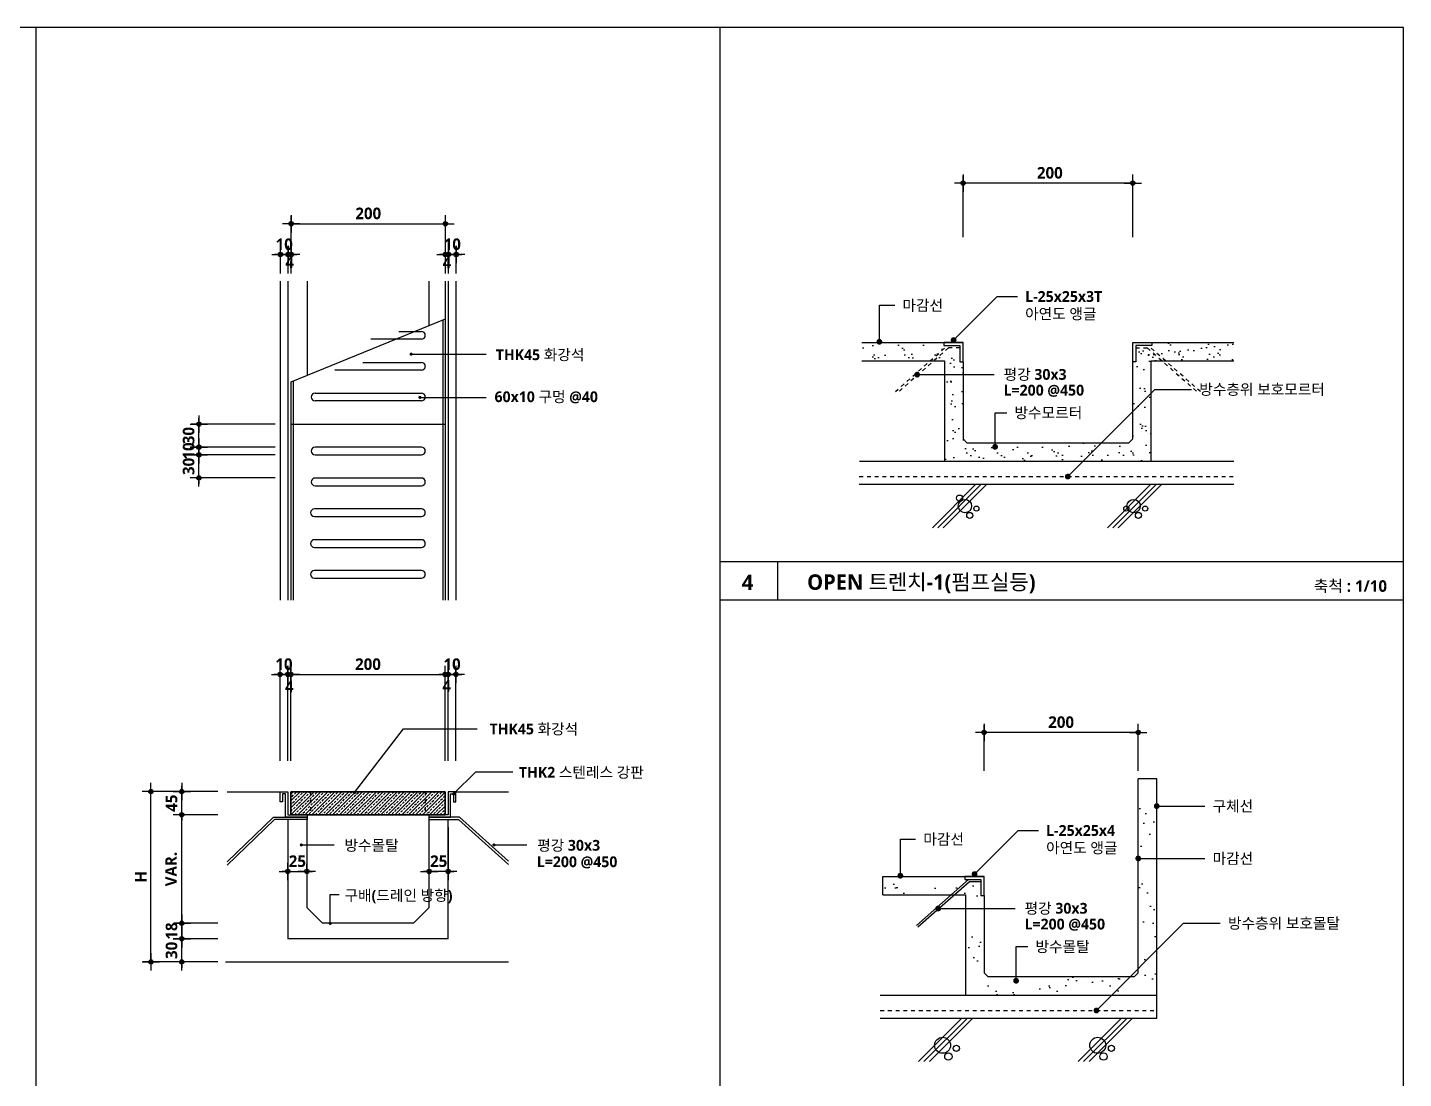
# Model space of a CAD drawing. Header units: millimetres. Extents: x 200 to 163856, y 0 to 163394.
# Drawn here: x 12126 to 15695, y 3014 to 5740 of the extents above; entities that cross this region are included whole.
import ezdxf
from ezdxf.enums import TextEntityAlignment as Align

# ---------------------------------------------------------------- set-up
doc = ezdxf.new("R2010")
doc.units = ezdxf.units.MM
doc.header["$LTSCALE"] = 10
doc.linetypes.add('CEN', pattern=[62, 60, -1, 0, -1])
doc.linetypes.add('HIDDEN', pattern=[2, 1, -1])
doc.layers.get('DEFPOINTS').update_dxf_attribs({"color": 181})
for name, color, linetype in [('4', 4, 'Continuous'), ('A-ANNO-GRA1', 7, 'Continuous'), ('A-ANNO-LEAD', 4, 'Continuous'), ('A-ANNO-TEXT1', 7, 'Continuous'), ('A-ELEV-FIXT', 4, 'Continuous'), ('A-ST-AXIS-DIM', 7, 'Continuous'), ('AA-CEN', 1, 'CEN'), ('AA-CON', 2, 'Continuous'), ('AA-FIN2', 6, 'Continuous'), ('AA-HAT', 9, 'Continuous'), ('AZ-LEAD', 7, 'Continuous'), ('COL', 2, 'Continuous'), ('DIM', 4, 'Continuous'), ('ELE', 8, 'Continuous'), ('ELE1', 2, 'Continuous'), ('FIN', 6, 'Continuous'), ('HAT', 5, 'Continuous'), ('HIDL', 1, 'HIDDEN'), ('LEADER', 7, 'Continuous'), ('SEC2', 2, 'Continuous'), ('W-P', 4, 'HIDDEN')]:
    doc.layers.add(name, color=color, linetype=linetype)
doc.styles.add('2020음성 1차', font='')
doc.styles.get('2020음성 1차').set_extended_font_data('NanumGothic', bold=True)
doc.dimstyles.new('NDIM10', dxfattribs={"dimscale": 10, "dimtxt": 3, "dimasz": 0.75, "dimexe": 2, "dimexo": 2, "dimgap": 1, "dimtad": 1, "dimdec": 1, "dimdsep": 46, "dimtxsty": '2020음성 1차', "dimblk": 'Z_DOT', "dimcen": 3, "dimdle": 3, "dimclrd": 256, "dimclre": 256, "dimclrt": 3, "dimadec": 0, "dimazin": 0, "dimtfac": 1, "dimtdec": 1, "dimtix": 1, "dimtmove": 2, "dimatfit": 3, "dimfxl": 1, "dimtolj": 1, "dimtzin": 0, "dimlwd": -1, "dimlwe": -1, "dimarcsym": 0})

# ---------------------------------------------------------------- blocks, each defined once
blk = doc.blocks.new('Z_DOT')
at = {"layer": 'DIM', "color": 0}
for p, q in [((-3, 0), (3, 0)), ((0, -3), (0, 3))]:
    blk.add_line(p, q, dxfattribs=at)
for radius in [0.75, 0.375]:
    blk.add_circle((0, 0), radius, dxfattribs=at)
blk = doc.blocks.new('*D6598')
at = {"layer": 'A-ST-AXIS-DIM'}
for p, q in [((14552.5, 5196.4), (14552.5, 5356.4)), ((14992.5, 5196.4), (14992.5, 5356.4)), ((14985, 5336.4), (14560, 5336.4))]:
    blk.add_line(p, q, dxfattribs=at)
at = {"layer": 'DEFPOINTS', "color": 0}
for p in [(14552.5, 5336.4), (14552.5, 5176.4), (14992.5, 5176.4)]:
    blk.add_point(p, dxfattribs=at)
at = {"layer": 'A-ST-AXIS-DIM', "linetype": 'ByBlock', "xscale": 7.5, "yscale": 7.5, "zscale": 7.5, "rotation": 180}
blk.add_blockref('Z_DOT', (14552.5, 5336.4), dxfattribs=at)
at = {"layer": 'A-ST-AXIS-DIM', "linetype": 'ByBlock', "xscale": 7.5, "yscale": 7.5, "zscale": 7.5}
blk.add_blockref('Z_DOT', (14992.5, 5336.4), dxfattribs=at)
at = {"layer": 'A-ST-AXIS-DIM', "color": 3, "insert": (14772.5, 5362.9), "char_height": 30, "attachment_point": 5, "style": '2020음성 1차'}
blk.add_mtext('\\A1; 200', dxfattribs=at)
blk = doc.blocks.new('*D9485')
at = {"layer": 'A-ST-AXIS-DIM'}
for p, q in [((14606.9, 3811.4), (14606.9, 3931.4)), ((15006.9, 3811.4), (15006.9, 3931.4)), ((14999.4, 3911.4), (14614.4, 3911.4))]:
    blk.add_line(p, q, dxfattribs=at)
at = {"layer": 'DEFPOINTS', "color": 0}
for p in [(14606.9, 3911.4), (14606.9, 3791.4), (15006.9, 3791.4)]:
    blk.add_point(p, dxfattribs=at)
at = {"layer": 'A-ST-AXIS-DIM', "linetype": 'ByBlock', "xscale": 7.5, "yscale": 7.5, "zscale": 7.5, "rotation": 180}
blk.add_blockref('Z_DOT', (14606.9, 3911.4), dxfattribs=at)
at = {"layer": 'A-ST-AXIS-DIM', "linetype": 'ByBlock', "xscale": 7.5, "yscale": 7.5, "zscale": 7.5}
blk.add_blockref('Z_DOT', (15006.9, 3911.4), dxfattribs=at)
at = {"layer": 'A-ST-AXIS-DIM', "color": 3, "insert": (14806.9, 3937.9), "char_height": 30, "attachment_point": 5, "style": '2020음성 1차'}
blk.add_mtext('\\A1;200', dxfattribs=at)
blk = doc.blocks.new('*D9496')
at = {"layer": 'A-ST-AXIS-DIM'}
for p, q in [((12570.3, 4638.9), (12570.3, 4646.4)), ((12767.7, 4631.4), (12550.3, 4631.4)), ((12570.3, 4571.4), (12570.3, 4631.4)), ((12767.7, 4571.4), (12550.3, 4571.4)), ((12570.3, 4563.9), (12570.3, 4556.4))]:
    blk.add_line(p, q, dxfattribs=at)
at = {"layer": 'DEFPOINTS', "color": 0}
for p in [(12570.3, 4631.4), (12787.7, 4631.4), (12787.7, 4571.4)]:
    blk.add_point(p, dxfattribs=at)
at = {"layer": 'A-ST-AXIS-DIM', "linetype": 'ByBlock', "xscale": 7.5, "yscale": 7.5, "zscale": 7.5}
for p, rotation in [((12570.3, 4631.4), 270), ((12570.3, 4571.4), 90)]:
    blk.add_blockref('Z_DOT', p, dxfattribs=dict(at, rotation=rotation))
at = {"layer": 'A-ST-AXIS-DIM', "color": 3, "insert": (12543.7, 4601.4), "char_height": 30, "attachment_point": 5, "rotation": 90, "style": '2020음성 1차'}
blk.add_mtext('\\A1;30', dxfattribs=at)
blk = doc.blocks.new('*D9497')
at = {"layer": 'A-ST-AXIS-DIM'}
for p, q in [((12767.7, 4651.4), (12550.3, 4651.4)), ((12570.3, 4658.9), (12570.3, 4666.4)), ((12570.3, 4631.4), (12570.3, 4651.4)), ((12767.7, 4631.4), (12550.3, 4631.4)), ((12570.3, 4623.9), (12570.3, 4616.4))]:
    blk.add_line(p, q, dxfattribs=at)
at = {"layer": 'DEFPOINTS', "color": 0}
for p in [(12570.3, 4651.4), (12787.7, 4651.4), (12787.7, 4631.4)]:
    blk.add_point(p, dxfattribs=at)
at = {"layer": 'A-ST-AXIS-DIM', "linetype": 'ByBlock', "xscale": 7.5, "yscale": 7.5, "zscale": 7.5}
for p, rotation in [((12570.3, 4651.4), 270), ((12570.3, 4631.4), 90)]:
    blk.add_blockref('Z_DOT', p, dxfattribs=dict(at, rotation=rotation))
at = {"layer": 'A-ST-AXIS-DIM', "color": 3, "insert": (12543.8, 4641.4), "char_height": 30, "attachment_point": 5, "rotation": 90, "style": '2020음성 1차'}
blk.add_mtext('\\A1;10', dxfattribs=at)
blk = doc.blocks.new('*D9498')
at = {"layer": 'A-ST-AXIS-DIM'}
for p, q in [((12570.3, 4718.9), (12570.3, 4726.4)), ((12767.7, 4711.4), (12550.3, 4711.4)), ((12570.3, 4651.4), (12570.3, 4711.4)), ((12767.7, 4651.4), (12550.3, 4651.4)), ((12570.3, 4643.9), (12570.3, 4636.4))]:
    blk.add_line(p, q, dxfattribs=at)
at = {"layer": 'DEFPOINTS', "color": 0}
for p in [(12570.3, 4711.4), (12787.7, 4711.4), (12787.7, 4651.4)]:
    blk.add_point(p, dxfattribs=at)
at = {"layer": 'A-ST-AXIS-DIM', "linetype": 'ByBlock', "xscale": 7.5, "yscale": 7.5, "zscale": 7.5}
for p, rotation in [((12570.3, 4711.4), 270), ((12570.3, 4651.4), 90)]:
    blk.add_blockref('Z_DOT', p, dxfattribs=dict(at, rotation=rotation))
at = {"layer": 'A-ST-AXIS-DIM', "color": 3, "insert": (12543.7, 4681.4), "char_height": 30, "attachment_point": 5, "rotation": 90, "style": '2020음성 1차'}
blk.add_mtext('\\A1;30', dxfattribs=at)
blk = doc.blocks.new('*D9499')
at = {"layer": 'A-ST-AXIS-DIM'}
for p, q in [((12774.1, 5151.1), (12766.6, 5151.1)), ((12781.6, 5101.8), (12781.6, 5171.1)), ((12781.6, 5151.1), (12801.6, 5151.1)), ((12801.6, 5101.8), (12801.6, 5171.1)), ((12809.1, 5151.1), (12816.6, 5151.1))]:
    blk.add_line(p, q, dxfattribs=at)
at = {"layer": 'DEFPOINTS', "color": 0}
for p in [(12801.6, 5151.1), (12781.6, 5081.8), (12801.6, 5081.8)]:
    blk.add_point(p, dxfattribs=at)
at = {"layer": 'A-ST-AXIS-DIM', "linetype": 'ByBlock', "xscale": 7.5, "yscale": 7.5, "zscale": 7.5}
blk.add_blockref('Z_DOT', (12781.6, 5151.1), dxfattribs=at)
at = {"layer": 'A-ST-AXIS-DIM', "linetype": 'ByBlock', "xscale": 7.5, "yscale": 7.5, "zscale": 7.5, "rotation": 180}
blk.add_blockref('Z_DOT', (12801.6, 5151.1), dxfattribs=at)
at = {"layer": 'A-ST-AXIS-DIM', "color": 3, "insert": (12791.6, 5177.6), "char_height": 30, "attachment_point": 5, "style": '2020음성 1차'}
blk.add_mtext('\\A1;10', dxfattribs=at)
blk = doc.blocks.new('*D9500')
at = {"layer": 'A-ST-AXIS-DIM'}
for p, q in [((12794.1, 5151.1), (12786.6, 5151.1)), ((12801.6, 5101.8), (12801.6, 5171.1)), ((12801.6, 5151.1), (12809.6, 5151.1)), ((12809.6, 5101.8), (12809.6, 5171.1)), ((12817.1, 5151.1), (12824.6, 5151.1))]:
    blk.add_line(p, q, dxfattribs=at)
at = {"layer": 'DEFPOINTS', "color": 0}
for p in [(12809.6, 5151.1), (12801.6, 5081.8), (12809.6, 5081.8)]:
    blk.add_point(p, dxfattribs=at)
at = {"layer": 'A-ST-AXIS-DIM', "linetype": 'ByBlock', "xscale": 7.5, "yscale": 7.5, "zscale": 7.5}
blk.add_blockref('Z_DOT', (12801.6, 5151.1), dxfattribs=at)
at = {"layer": 'A-ST-AXIS-DIM', "linetype": 'ByBlock', "xscale": 7.5, "yscale": 7.5, "zscale": 7.5, "rotation": 180}
blk.add_blockref('Z_DOT', (12809.6, 5151.1), dxfattribs=at)
at = {"layer": 'A-ST-AXIS-DIM', "color": 3, "insert": (12805.6, 5130.9), "char_height": 30, "attachment_point": 5, "style": '2020음성 1차'}
blk.add_mtext('\\A1;4', dxfattribs=at)
blk = doc.blocks.new('*D9501')
at = {"layer": 'A-ST-AXIS-DIM'}
for p, q in [((13202.1, 5151.1), (13194.6, 5151.1)), ((13209.6, 5101.8), (13209.6, 5171.1)), ((13209.6, 5151.1), (13217.6, 5151.1)), ((13217.6, 5101.8), (13217.6, 5171.1)), ((13225.1, 5151.1), (13232.6, 5151.1))]:
    blk.add_line(p, q, dxfattribs=at)
at = {"layer": 'DEFPOINTS', "color": 0}
for p in [(13217.6, 5151.1), (13209.6, 5081.8), (13217.6, 5081.8)]:
    blk.add_point(p, dxfattribs=at)
at = {"layer": 'A-ST-AXIS-DIM', "linetype": 'ByBlock', "xscale": 7.5, "yscale": 7.5, "zscale": 7.5}
blk.add_blockref('Z_DOT', (13209.6, 5151.1), dxfattribs=at)
at = {"layer": 'A-ST-AXIS-DIM', "linetype": 'ByBlock', "xscale": 7.5, "yscale": 7.5, "zscale": 7.5, "rotation": 180}
blk.add_blockref('Z_DOT', (13217.6, 5151.1), dxfattribs=at)
at = {"layer": 'A-ST-AXIS-DIM', "color": 3, "insert": (13213.6, 5129.9), "char_height": 30, "attachment_point": 5, "style": '2020음성 1차'}
blk.add_mtext('\\A1;4', dxfattribs=at)
blk = doc.blocks.new('*D9502')
at = {"layer": 'A-ST-AXIS-DIM'}
for p, q in [((13210.1, 5151.1), (13202.6, 5151.1)), ((13217.6, 5101.8), (13217.6, 5171.1)), ((13217.6, 5151.1), (13237.6, 5151.1)), ((13237.6, 5101.8), (13237.6, 5171.1)), ((13245.1, 5151.1), (13252.6, 5151.1))]:
    blk.add_line(p, q, dxfattribs=at)
at = {"layer": 'DEFPOINTS', "color": 0}
for p in [(13237.6, 5151.1), (13217.6, 5081.8), (13237.6, 5081.8)]:
    blk.add_point(p, dxfattribs=at)
at = {"layer": 'A-ST-AXIS-DIM', "linetype": 'ByBlock', "xscale": 7.5, "yscale": 7.5, "zscale": 7.5}
blk.add_blockref('Z_DOT', (13217.6, 5151.1), dxfattribs=at)
at = {"layer": 'A-ST-AXIS-DIM', "linetype": 'ByBlock', "xscale": 7.5, "yscale": 7.5, "zscale": 7.5, "rotation": 180}
blk.add_blockref('Z_DOT', (13237.6, 5151.1), dxfattribs=at)
at = {"layer": 'A-ST-AXIS-DIM', "color": 3, "insert": (13227.6, 5177.6), "char_height": 30, "attachment_point": 5, "style": '2020음성 1차'}
blk.add_mtext('\\A1;10', dxfattribs=at)
blk = doc.blocks.new('*D9503')
at = {"layer": 'A-ST-AXIS-DIM'}
for p, q in [((12809.6, 5101.8), (12809.6, 5251.1)), ((13209.6, 5101.8), (13209.6, 5251.1)), ((12817.1, 5231.1), (13202.1, 5231.1))]:
    blk.add_line(p, q, dxfattribs=at)
at = {"layer": 'DEFPOINTS', "color": 0}
for p in [(13209.6, 5231.1), (12809.6, 5081.8), (13209.6, 5081.8)]:
    blk.add_point(p, dxfattribs=at)
at = {"layer": 'A-ST-AXIS-DIM', "linetype": 'ByBlock', "xscale": 7.5, "yscale": 7.5, "zscale": 7.5, "rotation": 180}
blk.add_blockref('Z_DOT', (12809.6, 5231.1), dxfattribs=at)
at = {"layer": 'A-ST-AXIS-DIM', "linetype": 'ByBlock', "xscale": 7.5, "yscale": 7.5, "zscale": 7.5}
blk.add_blockref('Z_DOT', (13209.6, 5231.1), dxfattribs=at)
at = {"layer": 'A-ST-AXIS-DIM', "color": 3, "insert": (13009.6, 5257.6), "char_height": 30, "attachment_point": 5, "style": '2020음성 1차'}
blk.add_mtext('\\A1;200', dxfattribs=at)
blk = doc.blocks.new('*D9504')
at = {"layer": 'A-ST-AXIS-DIM'}
for p, q in [((12525.8, 3383.5), (12525.8, 3391)), ((12619.2, 3376), (12505.8, 3376)), ((12525.8, 3316), (12525.8, 3376)), ((12619.2, 3316), (12505.8, 3316)), ((12525.8, 3308.5), (12525.8, 3301))]:
    blk.add_line(p, q, dxfattribs=at)
at = {"layer": 'DEFPOINTS', "color": 0}
for p in [(12525.8, 3376), (12639.2, 3376), (12639.2, 3316)]:
    blk.add_point(p, dxfattribs=at)
at = {"layer": 'A-ST-AXIS-DIM', "linetype": 'ByBlock', "xscale": 7.5, "yscale": 7.5, "zscale": 7.5}
for p, rotation in [((12525.8, 3376), 270), ((12525.8, 3316), 90)]:
    blk.add_blockref('Z_DOT', p, dxfattribs=dict(at, rotation=rotation))
at = {"layer": 'A-ST-AXIS-DIM', "color": 3, "insert": (12499.3, 3346), "char_height": 30, "attachment_point": 5, "rotation": 90, "style": '2020음성 1차'}
blk.add_mtext('\\A1;30', dxfattribs=at)
blk = doc.blocks.new('*D9505')
at = {"layer": 'A-ST-AXIS-DIM'}
for p, q in [((12525.8, 3423.7), (12525.8, 3431.2)), ((12619.2, 3416.2), (12505.8, 3416.2)), ((12525.8, 3376), (12525.8, 3416.2)), ((12619.2, 3376), (12505.8, 3376)), ((12525.8, 3368.5), (12525.8, 3361))]:
    blk.add_line(p, q, dxfattribs=at)
at = {"layer": 'DEFPOINTS', "color": 0}
for p in [(12525.8, 3416.2), (12639.2, 3416.2), (12639.2, 3376)]:
    blk.add_point(p, dxfattribs=at)
at = {"layer": 'A-ST-AXIS-DIM', "linetype": 'ByBlock', "xscale": 7.5, "yscale": 7.5, "zscale": 7.5}
for p, rotation in [((12525.8, 3416.2), 270), ((12525.8, 3376), 90)]:
    blk.add_blockref('Z_DOT', p, dxfattribs=dict(at, rotation=rotation))
at = {"layer": 'A-ST-AXIS-DIM', "color": 3, "insert": (12499.3, 3396.1), "char_height": 30, "attachment_point": 5, "rotation": 90, "style": '2020음성 1차'}
blk.add_mtext('\\A1;18', dxfattribs=at)
blk = doc.blocks.new('*D9506')
at = {"layer": 'A-ST-AXIS-DIM'}
for p, q in [((12619.2, 3697.7), (12505.8, 3697.7)), ((12525.8, 3423.7), (12525.8, 3690.2)), ((12619.2, 3416.2), (12505.8, 3416.2))]:
    blk.add_line(p, q, dxfattribs=at)
at = {"layer": 'DEFPOINTS', "color": 0}
for p in [(12525.8, 3697.7), (12639.2, 3697.7), (12639.2, 3416.2)]:
    blk.add_point(p, dxfattribs=at)
at = {"layer": 'A-ST-AXIS-DIM', "linetype": 'ByBlock', "xscale": 7.5, "yscale": 7.5, "zscale": 7.5}
for p, rotation in [((12525.8, 3697.7), 90), ((12525.8, 3416.2), 270)]:
    blk.add_blockref('Z_DOT', p, dxfattribs=dict(at, rotation=rotation))
at = {"layer": 'A-ST-AXIS-DIM', "color": 3, "insert": (12498.3, 3556.9), "char_height": 30, "attachment_point": 5, "rotation": 90, "style": '2020음성 1차'}
blk.add_mtext('\\A1;VAR.', dxfattribs=at)
blk = doc.blocks.new('*D9507')
at = {"layer": 'A-ST-AXIS-DIM'}
for p, q in [((12619.2, 3757.7), (12505.8, 3757.7)), ((12525.8, 3765.2), (12525.8, 3772.7)), ((12525.8, 3697.7), (12525.8, 3757.7)), ((12619.2, 3697.7), (12505.8, 3697.7)), ((12525.8, 3690.2), (12525.8, 3682.7))]:
    blk.add_line(p, q, dxfattribs=at)
at = {"layer": 'DEFPOINTS', "color": 0}
for p in [(12525.8, 3757.7), (12639.2, 3757.7), (12639.2, 3697.7)]:
    blk.add_point(p, dxfattribs=at)
at = {"layer": 'A-ST-AXIS-DIM', "linetype": 'ByBlock', "xscale": 7.5, "yscale": 7.5, "zscale": 7.5}
for p, rotation in [((12525.8, 3757.7), 270), ((12525.8, 3697.7), 90)]:
    blk.add_blockref('Z_DOT', p, dxfattribs=dict(at, rotation=rotation))
at = {"layer": 'A-ST-AXIS-DIM', "color": 3, "insert": (12499.4, 3727.7), "char_height": 30, "attachment_point": 5, "rotation": 90, "style": '2020음성 1차'}
blk.add_mtext('\\A1;45', dxfattribs=at)
blk = doc.blocks.new('*D9508')
at = {"layer": 'A-ST-AXIS-DIM'}
for p, q in [((12619.2, 3757.7), (12425.8, 3757.7)), ((12445.8, 3323.5), (12445.8, 3750.2)), ((12619.2, 3316), (12425.8, 3316))]:
    blk.add_line(p, q, dxfattribs=at)
at = {"layer": 'DEFPOINTS', "color": 0}
for p in [(12445.8, 3757.7), (12639.2, 3757.7), (12639.2, 3316)]:
    blk.add_point(p, dxfattribs=at)
at = {"layer": 'A-ST-AXIS-DIM', "linetype": 'ByBlock', "xscale": 7.5, "yscale": 7.5, "zscale": 7.5}
for p, rotation in [((12445.8, 3757.7), 90), ((12445.8, 3316), 270)]:
    blk.add_blockref('Z_DOT', p, dxfattribs=dict(at, rotation=rotation))
at = {"layer": 'A-ST-AXIS-DIM', "color": 3, "insert": (12419.7, 3536.8), "char_height": 30, "attachment_point": 5, "rotation": 90, "style": '2020음성 1차'}
blk.add_mtext('\\A1;H', dxfattribs=at)
blk = doc.blocks.new('*D9509')
at = {"layer": 'A-ST-AXIS-DIM'}
for p, q in [((12780.9, 3837.7), (12780.9, 4081.9)), ((12800.9, 3837.7), (12800.9, 4081.9)), ((12773.4, 4061.9), (12765.9, 4061.9)), ((12780.9, 4061.9), (12800.9, 4061.9)), ((12808.4, 4061.9), (12815.9, 4061.9))]:
    blk.add_line(p, q, dxfattribs=at)
at = {"layer": 'DEFPOINTS', "color": 0}
for p in [(12800.9, 4061.9), (12780.9, 3817.7), (12800.9, 3817.7)]:
    blk.add_point(p, dxfattribs=at)
at = {"layer": 'A-ST-AXIS-DIM', "linetype": 'ByBlock', "xscale": 7.5, "yscale": 7.5, "zscale": 7.5}
blk.add_blockref('Z_DOT', (12780.9, 4061.9), dxfattribs=at)
at = {"layer": 'A-ST-AXIS-DIM', "linetype": 'ByBlock', "xscale": 7.5, "yscale": 7.5, "zscale": 7.5, "rotation": 180}
blk.add_blockref('Z_DOT', (12800.9, 4061.9), dxfattribs=at)
at = {"layer": 'A-ST-AXIS-DIM', "color": 3, "insert": (12790.9, 4088.3), "char_height": 30, "attachment_point": 5, "style": '2020음성 1차'}
blk.add_mtext('\\A1;10', dxfattribs=at)
blk = doc.blocks.new('*D9510')
at = {"layer": 'A-ST-AXIS-DIM'}
for p, q in [((12800.9, 3837.7), (12800.9, 4081.9)), ((12808.9, 3837.7), (12808.9, 4081.9)), ((12793.4, 4061.9), (12785.9, 4061.9)), ((12800.9, 4061.9), (12808.9, 4061.9)), ((12816.4, 4061.9), (12823.9, 4061.9))]:
    blk.add_line(p, q, dxfattribs=at)
at = {"layer": 'DEFPOINTS', "color": 0}
for p in [(12808.9, 4061.9), (12800.9, 3817.7), (12808.9, 3817.7)]:
    blk.add_point(p, dxfattribs=at)
at = {"layer": 'A-ST-AXIS-DIM', "linetype": 'ByBlock', "xscale": 7.5, "yscale": 7.5, "zscale": 7.5}
blk.add_blockref('Z_DOT', (12800.9, 4061.9), dxfattribs=at)
at = {"layer": 'A-ST-AXIS-DIM', "linetype": 'ByBlock', "xscale": 7.5, "yscale": 7.5, "zscale": 7.5, "rotation": 180}
blk.add_blockref('Z_DOT', (12808.9, 4061.9), dxfattribs=at)
at = {"layer": 'A-ST-AXIS-DIM', "color": 3, "insert": (12804.9, 4030.2), "char_height": 30, "attachment_point": 5, "style": '2020음성 1차'}
blk.add_mtext('\\A1;4', dxfattribs=at)
blk = doc.blocks.new('*D9511')
at = {"layer": 'A-ST-AXIS-DIM'}
for p, q in [((12808.9, 3837.7), (12808.9, 4081.9)), ((13208.9, 3837.7), (13208.9, 4081.9)), ((12816.4, 4061.9), (13201.4, 4061.9))]:
    blk.add_line(p, q, dxfattribs=at)
at = {"layer": 'DEFPOINTS', "color": 0}
for p in [(13208.9, 4061.9), (12808.9, 3817.7), (13208.9, 3817.7)]:
    blk.add_point(p, dxfattribs=at)
at = {"layer": 'A-ST-AXIS-DIM', "linetype": 'ByBlock', "xscale": 7.5, "yscale": 7.5, "zscale": 7.5, "rotation": 180}
blk.add_blockref('Z_DOT', (12808.9, 4061.9), dxfattribs=at)
at = {"layer": 'A-ST-AXIS-DIM', "linetype": 'ByBlock', "xscale": 7.5, "yscale": 7.5, "zscale": 7.5}
blk.add_blockref('Z_DOT', (13208.9, 4061.9), dxfattribs=at)
at = {"layer": 'A-ST-AXIS-DIM', "color": 3, "insert": (13008.9, 4088.3), "char_height": 30, "attachment_point": 5, "style": '2020음성 1차'}
blk.add_mtext('\\A1;200', dxfattribs=at)
blk = doc.blocks.new('*D9512')
at = {"layer": 'A-ST-AXIS-DIM'}
for p, q in [((13208.9, 3837.7), (13208.9, 4081.9)), ((13216.9, 3837.7), (13216.9, 4081.9)), ((13201.4, 4061.9), (13193.9, 4061.9)), ((13208.9, 4061.9), (13216.9, 4061.9)), ((13224.4, 4061.9), (13231.9, 4061.9))]:
    blk.add_line(p, q, dxfattribs=at)
at = {"layer": 'DEFPOINTS', "color": 0}
for p in [(13216.9, 4061.9), (13208.9, 3817.7), (13216.9, 3817.7)]:
    blk.add_point(p, dxfattribs=at)
at = {"layer": 'A-ST-AXIS-DIM', "linetype": 'ByBlock', "xscale": 7.5, "yscale": 7.5, "zscale": 7.5}
blk.add_blockref('Z_DOT', (13208.9, 4061.9), dxfattribs=at)
at = {"layer": 'A-ST-AXIS-DIM', "linetype": 'ByBlock', "xscale": 7.5, "yscale": 7.5, "zscale": 7.5, "rotation": 180}
blk.add_blockref('Z_DOT', (13216.9, 4061.9), dxfattribs=at)
at = {"layer": 'A-ST-AXIS-DIM', "color": 3, "insert": (13212.9, 4032.1), "char_height": 30, "attachment_point": 5, "style": '2020음성 1차'}
blk.add_mtext('\\A1;4', dxfattribs=at)
blk = doc.blocks.new('*D9513')
at = {"layer": 'A-ST-AXIS-DIM'}
for p, q in [((13216.9, 3837.7), (13216.9, 4081.9)), ((13237, 3837.7), (13237, 4081.9)), ((13209.4, 4061.9), (13201.9, 4061.9)), ((13216.9, 4061.9), (13237, 4061.9)), ((13244.5, 4061.9), (13252, 4061.9))]:
    blk.add_line(p, q, dxfattribs=at)
at = {"layer": 'DEFPOINTS', "color": 0}
for p in [(13237, 4061.9), (13216.9, 3817.7), (13237, 3817.7)]:
    blk.add_point(p, dxfattribs=at)
at = {"layer": 'A-ST-AXIS-DIM', "linetype": 'ByBlock', "xscale": 7.5, "yscale": 7.5, "zscale": 7.5}
blk.add_blockref('Z_DOT', (13216.9, 4061.9), dxfattribs=at)
at = {"layer": 'A-ST-AXIS-DIM', "linetype": 'ByBlock', "xscale": 7.5, "yscale": 7.5, "zscale": 7.5, "rotation": 180}
blk.add_blockref('Z_DOT', (13237, 4061.9), dxfattribs=at)
at = {"layer": 'A-ST-AXIS-DIM', "color": 3, "insert": (13227, 4088.3), "char_height": 30, "attachment_point": 5, "style": '2020음성 1차'}
blk.add_mtext('\\A1;10', dxfattribs=at)
blk = doc.blocks.new('*D9514')
at = {"layer": 'A-ST-AXIS-DIM'}
for p, q in [((12800.9, 3665.6), (12800.9, 3530.7)), ((12850.3, 3552.7), (12850.3, 3570.7)), ((12793.4, 3550.7), (12785.9, 3550.7)), ((12800.9, 3550.7), (12850.3, 3550.7)), ((12857.8, 3550.7), (12865.3, 3550.7))]:
    blk.add_line(p, q, dxfattribs=at)
at = {"layer": 'DEFPOINTS', "color": 0}
for p in [(12800.9, 3685.6), (12850.3, 3550.7), (12850.3, 3532.7)]:
    blk.add_point(p, dxfattribs=at)
at = {"layer": 'A-ST-AXIS-DIM', "linetype": 'ByBlock', "xscale": 7.5, "yscale": 7.5, "zscale": 7.5}
blk.add_blockref('Z_DOT', (12800.9, 3550.7), dxfattribs=at)
at = {"layer": 'A-ST-AXIS-DIM', "linetype": 'ByBlock', "xscale": 7.5, "yscale": 7.5, "zscale": 7.5, "rotation": 180}
blk.add_blockref('Z_DOT', (12850.3, 3550.7), dxfattribs=at)
at = {"layer": 'A-ST-AXIS-DIM', "color": 3, "insert": (12825.6, 3577.2), "char_height": 30, "attachment_point": 5, "style": '2020음성 1차'}
blk.add_mtext('\\A1;25', dxfattribs=at)
blk = doc.blocks.new('*D9515')
at = {"layer": 'A-ST-AXIS-DIM'}
for p, q in [((13216.9, 3665.6), (13216.9, 3530.7)), ((13167.6, 3552.7), (13167.6, 3570.7)), ((13160.1, 3550.7), (13152.6, 3550.7)), ((13216.9, 3550.7), (13167.6, 3550.7)), ((13224.4, 3550.7), (13231.9, 3550.7))]:
    blk.add_line(p, q, dxfattribs=at)
at = {"layer": 'DEFPOINTS', "color": 0}
for p in [(13216.9, 3685.6), (13167.6, 3550.7), (13167.6, 3532.7)]:
    blk.add_point(p, dxfattribs=at)
at = {"layer": 'A-ST-AXIS-DIM', "linetype": 'ByBlock', "xscale": 7.5, "yscale": 7.5, "zscale": 7.5}
blk.add_blockref('Z_DOT', (13167.6, 3550.7), dxfattribs=at)
at = {"layer": 'A-ST-AXIS-DIM', "linetype": 'ByBlock', "xscale": 7.5, "yscale": 7.5, "zscale": 7.5, "rotation": 180}
blk.add_blockref('Z_DOT', (13216.9, 3550.7), dxfattribs=at)
at = {"layer": 'A-ST-AXIS-DIM', "color": 3, "insert": (13192.3, 3577.2), "char_height": 30, "attachment_point": 5, "style": '2020음성 1차'}
blk.add_mtext('\\A1;25', dxfattribs=at)

msp = doc.modelspace()

# ---------------------------------------------------------------- hatches: boundary and pattern name
at = {"layer": '4'}
h = msp.add_hatch(dxfattribs=at)
h.set_pattern_fill('AR-SAND', color=256, scale=10, style=0)
h.set_pattern_definition([(37.5, (11781.526, -141.766), (-1.60003, 48.94132), [0, -38.608, 0, -43.18, 0, -41.275]), (7.5, (11781.5, -141.77), (-31.64, 653.48), [0, -20.828, 0, -34.798, 0, -13.335]), (327.5, (11750.284, -141.766), (79.0992, 0.14374), [0, -12.7, 0, -45.72, 0, -59.69]), (317.5, (11750.284, -141.766), (76.3556, 22.29296), [0, -6.35, 0, -29.972, 0, -34.29])])
h.paths.add_polyline_path([(15040.51832, 4875), (15254.89243, 4875), (15254.89243, 4923), (15042.51832, 4923), (15042.51832, 4914.97747), (15000.57423, 4914.97747), (15000.57423, 4872.97922), (14992.51832, 4872.97922), (14992.51832, 4673), (14982.51832, 4663), (14562.51832, 4663), (14552.51832, 4673), (14552.51832, 4872.97922), (14544.46242, 4872.97922), (14544.46242, 4914.97747), (14502.51832, 4914.97747), (14502.51832, 4923), (14290.14421, 4923), (14290.14421, 4875), (14504.51832, 4875), (14504.51832, 4615), (15040.51832, 4615)])
h = msp.add_hatch(dxfattribs=at)
h.set_pattern_fill('AR-SAND', color=256, scale=2, style=0)
h.set_pattern_definition([(37.5, (8375.07, 4642.33), (-3.2001, 97.88265), [0, -77.216, 0, -86.36, 0, -82.55]), (7.5, (8375.07, 4642.33), (89.9047, 143.365), [0, -41.656, 0, -69.596, 0, -26.67]), (327.5, (8312.59, 4642.33), (158.1985, 0.2874), [0, -25.4, 0, -91.44, 0, -119.38]), (317.5, (8312.59, 4642.33), (152.7113, 44.5859), [0, -12.7, 0, -59.944, 0, -68.58])])
h.paths.add_polyline_path([(15054.89243, 3791.37591), (15006.89243, 3791.37591), (15006.89243, 3278), (14606.89243, 3278), (14606.89243, 3487.97922), (14598.83653, 3487.97922), (14598.83653, 3524), (14569.14097, 3524), (14530.54682, 3490), (14558.89243, 3490), (14558.89243, 3230), (15054.89243, 3230)])
h.paths.add_polyline_path([(14344.51832, 3538), (14344.51832, 3490), (14521.47014, 3490), (14556.89243, 3521.20571), (14556.89243, 3538)])
at = {"layer": 'AA-HAT'}
h = msp.add_hatch(dxfattribs=at)
h.set_pattern_fill('ANSI33', color=256, scale=2, style=0)
h.set_pattern_definition([(45, (9935.171, 105.419), (-8.980256, 8.980256), []), (45, (9944.151, 105.419), (-8.980256, 8.980256), [6.35, -3.175])])
h.paths.add_polyline_path([(12808.94463, 3757.6605), (13208.94463, 3757.6605), (13208.94463, 3697.6605), (12808.94463, 3697.6605)])

# ---------------------------------------------------------------- linework, layer by layer
at = {"layer": '4'}
for p, q in [((13208.94463, 3757.6605), (12808.94463, 3757.6605)), ((12808.94463, 3757.6605), (12808.94463, 3697.6605)), ((13208.94463, 3697.6605), (13208.94463, 3757.6605)), ((12808.94463, 3697.6605), (12850.94463, 3697.6605)), ((12850.94463, 3697.6605), (13208.94463, 3697.6605))]:
    msp.add_line(p, q, dxfattribs=at)
for points in [[(14502.51832, 4923), (14502.51832, 4914.97747), (14544.46242, 4914.97747), (14544.46242, 4872.97922), (14552.51832, 4872.97922), (14552.51832, 4923), (14502.51832, 4923)], [(15042.51832, 4923), (15042.51832, 4914.97747), (15000.57423, 4914.97747), (15000.57423, 4872.97922), (14992.51832, 4872.97922), (14992.51832, 4923), (15042.51832, 4923)], [(14556.89243, 3538), (14556.89243, 3529.97747), (14598.83653, 3529.97747), (14598.83653, 3487.97922), (14606.89243, 3487.97922), (14606.89243, 3538), (14556.89243, 3538)]]:
    msp.add_lwpolyline(points, dxfattribs=at)
for points in [[(12786.85663, 3731.44682), (12780.85663, 3731.44682), (12780.85663, 3757.6605), (12800.94463, 3757.6605), (12800.94463, 3697.6605), (12850.94463, 3697.6605), (12850.94463, 3691.6605), (12794.94463, 3691.6605), (12794.94463, 3751.6605), (12786.85663, 3751.6605)], [(13166.94463, 3691.6605), (13222.94463, 3691.6605), (13222.94463, 3751.6605), (13231.03263, 3751.6605), (13231.03263, 3731.44682), (13237.03263, 3731.44682), (13237.03263, 3757.6605), (13216.94463, 3757.6605), (13216.94463, 3697.6605), (13166.94463, 3697.6605)]]:
    msp.add_lwpolyline(points, close=True, dxfattribs=at)
at = {"layer": 'A-ANNO-GRA1'}
for p, q in [((12147.4827, 5740), (12147.4827, 200)), ((13921.22405, 5740), (13921.22405, 1485)), ((13921.22405, 4355), (15694.9654, 4355)), ((14071.22405, 4355), (14071.22405, 4255)), ((13921.22405, 4255), (15694.9654, 4255))]:
    msp.add_line(p, q, dxfattribs=at)
at = {"layer": 'A-ANNO-LEAD'}
for p, q in [((13209.60038, 4984.41606), (13209.60038, 5081.84232)), ((13120.93686, 4892.51885), (13315.21355, 4892.51885)), ((13143.6261, 4780.49596), (13315.21355, 4780.49596)), ((12974.06134, 3755.66243), (13100.9502, 3920.33419)), ((13100.9502, 3920.33419), (13291.85907, 3920.33419)), ((13231.03263, 3751.6605), (13288.92246, 3809.55033)), ((13288.92246, 3809.55033), (13384.37689, 3809.55033)), ((12835.94101, 3619.43547), (12921.51935, 3619.43547)), ((13335.68561, 3619.43547), (13421.26396, 3619.43547)), ((12911.14848, 3490.97331), (12933.74792, 3490.97331)), ((12911.14848, 3415.71759), (12911.14848, 3490.97331))]:
    msp.add_line(p, q, dxfattribs=at)
at = {"layer": 'A-ANNO-LEAD', "const_width": 4}
for points in [[(13118.93686, 4892.51885, 1), (13122.93686, 4892.51885, 1)], [(13141.6261, 4780.49596, 1), (13145.6261, 4780.49596, 1)], [(12972.06134, 3755.66243, 1), (12976.06134, 3755.66243, 1)], [(13229.03263, 3751.6605, 1), (13233.03263, 3751.6605, 1)], [(12833.94101, 3619.43547, 1), (12837.94101, 3619.43547, 1)], [(13333.68561, 3619.43547, 1), (13337.68561, 3619.43547, 1)], [(12909.14848, 3415.71759, 1), (12913.14848, 3415.71759, 1)]]:
    msp.add_lwpolyline(points, format="xyb", close=True, dxfattribs=at)
at = {"layer": 'A-ANNO-TEXT1'}
for p, q in [((14290.14421, 4875), (14504.51832, 4875)), ((14504.51832, 4875), (14504.51832, 4615)), ((15040.51832, 4875), (15254.89243, 4875)), ((15040.51832, 4615), (15040.51832, 4875)), ((14283.49451, 4615), (14504.51832, 4615)), ((15040.51832, 4615), (15254.89243, 4615)), ((15054.89243, 3791.37591), (15006.89243, 3791.37591)), ((14344.51832, 3490), (14344.51832, 3538)), ((14344.51832, 3490), (14558.89243, 3490)), ((14558.89243, 3490), (14558.89243, 3230)), ((14337.86862, 3230), (14558.89243, 3230))]:
    msp.add_line(p, q, dxfattribs=at)
at = {"layer": 'A-ELEV-FIXT'}
for p, q in [((12851.60038, 4837.52467), (12851.60038, 5081.84232)), ((13167.60038, 4967.37341), (13167.60038, 5081.84232)), ((12809.60038, 4820.48202), (13209.60038, 4984.41606)), ((13147.60038, 4931.48156), (13015.85967, 4931.48156)), ((13089.05984, 4951.48156), (13147.60038, 4951.48156)), ((12995.79766, 4871.35548), (13147.60038, 4871.35548)), ((13147.60038, 4851.35548), (12922.59749, 4851.35548)), ((12871.60038, 4791.35548), (13147.60038, 4791.35548)), ((13147.60038, 4771.35548), (12871.60038, 4771.35548)), ((13147.60038, 4651.35548), (12871.60038, 4651.35548)), ((12871.60038, 4631.35548), (13147.60038, 4631.35548)), ((13147.60038, 4571.35548), (12871.60038, 4571.35548)), ((12871.60038, 4551.35548), (13147.60038, 4551.35548)), ((13147.60038, 4491.22939), (12870.0174, 4491.22939)), ((12870.0174, 4471.22939), (13147.60038, 4471.22939)), ((13147.60038, 4411.35548), (12870.01738, 4411.35548)), ((12870.0174, 4391.35548), (13147.60038, 4391.35548)), ((13147.60037, 4331.48156), (12870.01737, 4331.48156)), ((12870.01739, 4311.48156), (13147.60037, 4311.48156))]:
    msp.add_line(p, q, dxfattribs=at)
for centre, start, end in [((13147.60038, 4941.48156), 270, 90), ((13147.60038, 4861.35548), 270, 90), ((12871.60038, 4781.35548), 90, 270), ((12871.60038, 4641.35548), 90, 270), ((13147.60038, 4641.35548), 270, 90), ((12871.60038, 4561.35548), 90, 270), ((13147.60038, 4561.35548), 270, 90), ((12870.0174, 4481.22939), 90, 270), ((13147.60038, 4481.22939), 270, 90), ((12870.0174, 4401.35548), 90, 270), ((13147.60038, 4401.35548), 270, 90), ((12870.01739, 4321.48156), 90, 270), ((13147.60037, 4321.48156), 270, 90)]:
    msp.add_arc(centre, 10, start, end, dxfattribs=at)
at = {"layer": 'AA-CEN'}
msp.add_lwpolyline([(12808.94463, 3757.6605), (13208.94463, 3757.6605), (13208.94463, 3697.6605), (12808.94463, 3697.6605)], close=True, dxfattribs=at)
at = {"layer": 'AA-CON'}
for p, q in [((15054.89243, 3170), (15054.89243, 3791.37591)), ((14337.79195, 3170), (15054.89243, 3170))]:
    msp.add_line(p, q, dxfattribs=at)
at = {"layer": 'AA-FIN2'}
for p, q in [((12644.00351, 3757.6605), (12780.85663, 3757.6605)), ((13237.03263, 3757.6605), (13373.23877, 3757.6605)), ((14344.51832, 3538), (14606.89243, 3538)), ((12639.24734, 3315.9885), (13373.23877, 3315.9885))]:
    msp.add_line(p, q, dxfattribs=at)
for points in [[(14606.89243, 3487.97922), (14606.89243, 3288), (14616.89243, 3278), (14996.89243, 3278), (15006.89243, 3288), (15006.89243, 3791.37591)], [(13166.94463, 3691.6605), (13166.94463, 3456.3405), (13126.76863, 3416.1645), (12891.12063, 3416.1645), (12850.94463, 3456.3405), (12850.94463, 3691.6605)]]:
    msp.add_lwpolyline(points, dxfattribs=at)
at = {"layer": 'AA-HAT'}
for p, q in [((13203.60038, 4254.48899), (13203.60038, 4981.98139)), ((12815.60038, 4254.48899), (12815.60038, 4822.91669)), ((14436.98913, 3057.26057), (14549.72857, 3170)), ((14451.13127, 3057.26057), (14563.8707, 3170)), ((14465.27341, 3057.26057), (14578.01284, 3170)), ((14851.16701, 3057.26057), (14963.90645, 3170)), ((14865.30915, 3057.26057), (14978.04858, 3170)), ((14879.45128, 3057.26057), (14992.19072, 3170))]:
    msp.add_line(p, q, dxfattribs=at)
for points in [[(12644.00351, 3575.88264), (12763.54642, 3691.6605), (12850.94463, 3691.6605), (12850.94463, 3685.6341), (12766.07472, 3685.6341), (12644.00351, 3567.27095)], [(13373.23877, 3577.08903), (13246.42401, 3691.6605), (13166.94463, 3691.6605), (13166.94463, 3685.6341), (13243.89571, 3685.6341), (13373.23877, 3568.46655)], [(14431.3325, 3410.59212), (14566.87502, 3530), (14598.83653, 3529.97747), (14598.89243, 3524), (14569.14097, 3524), (14435.2987, 3406.08999)]]:
    msp.add_lwpolyline(points, dxfattribs=at)
for centre, radius in [((14499.41595, 3099.66058), 20.72419), ((14901.76641, 3099.66058), 20.72419), ((14514.37423, 3070.43945), 9.56501), ((14535.09842, 3091.6938), 7.97085), ((14916.72469, 3070.43945), 9.56501), ((14937.44888, 3091.6938), 7.97085)]:
    msp.add_circle(centre, radius, dxfattribs=at)
at = {"layer": 'AZ-LEAD', "const_width": 7.5}
for points in [[(15051.14243, 3720.20948, 1), (15058.64243, 3720.20948, 1)], [(15003.14243, 3584.37624, 1), (15010.64243, 3584.37624, 1)], [(14386.09139, 3539.63804, 1), (14393.59139, 3539.63804, 1)], [(14578.6514, 3543.91038, 1), (14586.1514, 3543.91038, 1)], [(14484.03759, 3454.45684, 1), (14491.53759, 3454.45684, 1)], [(14686.22838, 3267.2196, 1), (14693.72838, 3267.2196, 1)], [(14894.69626, 3190, 1), (14902.19626, 3190, 1)]]:
    msp.add_lwpolyline(points, format="xyb", close=True, dxfattribs=at)
at = {"layer": 'AZ-LEAD'}
for points in [[(15054.89243, 3720.20948), (15179.74147, 3720.20948)], [(14582.4014, 3543.91038), (14695.53848, 3657.04746), (14747.9148, 3657.04746)], [(14389.84139, 3539.63804), (14389.84139, 3634.33176), (14429.53162, 3634.33176)], [(15006.89243, 3584.37624), (15179.77052, 3584.37624)], [(14487.78759, 3454.45684), (14687.63677, 3454.45684)], [(14898.44626, 3190), (15124.72043, 3416.27417), (15219.75799, 3416.27417)], [(14689.97838, 3267.2196), (14689.97838, 3355.64183), (14720.35645, 3355.64183)]]:
    msp.add_lwpolyline(points, dxfattribs=at)
at = {"layer": 'COL'}
msp.add_line((14283.41784, 4555), (15254.89243, 4555), dxfattribs=at)
at = {"layer": 'DEFPOINTS'}
msp.add_lwpolyline([(8600, 200), (15694.9654, 200), (15694.9654, 5740), (8600, 5740)], close=True, dxfattribs=at)
at = {"layer": 'ELE'}
for p, q in [((12781.60038, 4254.48899), (12781.60038, 5081.84232)), ((12801.60038, 4254.48899), (12801.60038, 5081.84232)), ((13217.60038, 4254.48899), (13217.60038, 5081.84232)), ((13237.60038, 4254.48899), (13237.60038, 5081.84232)), ((13209.60038, 4254.48899), (13209.60038, 4984.41606)), ((12809.60038, 4254.48899), (12809.60038, 4820.48202)), ((12809.60038, 4711.35548), (13209.60038, 4711.35548))]:
    msp.add_line(p, q, dxfattribs=at)
at = {"layer": 'ELE', "linetype": 'HIDDEN'}
for p, q in [((12860.0174, 3757.6605), (12860.0174, 3697.6605)), ((13157.60038, 3757.6605), (13157.60038, 3697.6605))]:
    msp.add_line(p, q, dxfattribs=at)
at = {"layer": 'ELE1'}
msp.add_arc((13147.60038, 4781.35548), 10, 270, 90, dxfattribs=at)
at = {"layer": 'FIN'}
for p, q in [((14290.14421, 4923), (14552.51832, 4923)), ((14992.51832, 4673), (14992.51832, 4923)), ((14992.51832, 4923), (15254.89243, 4923)), ((14552.51832, 4872.97922), (14552.51832, 4673)), ((14552.51832, 4673), (14562.51832, 4663)), ((14562.51832, 4663), (14982.51832, 4663)), ((14982.51832, 4663), (14992.51832, 4673))]:
    msp.add_line(p, q, dxfattribs=at)
at = {"layer": 'HAT'}
for p, q in [((14472.81809, 4442.26057), (14585.55752, 4555)), ((14486.96022, 4442.26057), (14599.69965, 4555)), ((14501.10236, 4442.26057), (14613.84179, 4555)), ((14926.99596, 4442.26057), (15039.7354, 4555)), ((14941.1381, 4442.26057), (15053.87753, 4555)), ((14955.28024, 4442.26057), (15068.01967, 4555))]:
    msp.add_line(p, q, dxfattribs=at)
for centre, radius in [((14543.28656, 4519.10691), 7.97084), ((14557.47207, 4498.63028), 17.27016), ((14587.20747, 4491.9913), 6.64238), ((14976.03663, 4491.9913), 6.64238), ((14995.02149, 4498.63028), 17.27016), ((15024.75689, 4491.9913), 6.64238), ((14569.93731, 4474.27934), 7.97084), ((15007.48673, 4474.27934), 7.97084)]:
    msp.add_circle(centre, radius, dxfattribs=at)
at = {"layer": 'HIDL'}
for points in [[(14376.95839, 4795.59212), (14512.50091, 4915), (14544.46242, 4914.97747), (14544.51832, 4909), (14514.76686, 4909), (14380.92459, 4791.08999)], [(15168.07826, 4795.59212), (15032.53573, 4915), (15000.57423, 4914.97747), (15000.51832, 4909), (15030.26978, 4909), (15164.11205, 4791.08999)]]:
    msp.add_lwpolyline(points, dxfattribs=at)
at = {"layer": 'LEADER'}
for points in [[(14528.02729, 4929.14274), (14641.16437, 5042.27982), (14693.54069, 5042.27982)], [(14335.46728, 4924.63804), (14335.46728, 5019.33176), (14375.15751, 5019.33176)], [(14433.41348, 4839.45684), (14633.26266, 4839.45684)], [(14824.0494, 4575), (15050.32357, 4801.27417), (15145.36113, 4801.27417)], [(14635.60427, 4652.2196), (14635.60427, 4740.64183), (14665.98234, 4740.64183)]]:
    msp.add_lwpolyline(points, dxfattribs=at)
at = {"layer": 'LEADER', "const_width": 7.5}
for points in [[(14331.71728, 4924.63804, 1), (14339.21728, 4924.63804, 1)], [(14524.27729, 4929.14274, 1), (14531.77729, 4929.14274, 1)], [(14429.66348, 4839.45684, 1), (14437.16348, 4839.45684, 1)], [(14631.85427, 4652.2196, 1), (14639.35427, 4652.2196, 1)], [(14820.2994, 4575, 1), (14827.7994, 4575, 1)]]:
    msp.add_lwpolyline(points, format="xyb", close=True, dxfattribs=at)
at = {"layer": 'SEC2'}
for p, q in [((14504.51832, 4615), (15040.51832, 4615)), ((12800.94463, 3685.6341), (12800.94463, 3375.9885)), ((13216.94463, 3375.9885), (13216.94463, 3685.6341)), ((13216.94463, 3375.9885), (12800.94463, 3375.9885)), ((14558.89243, 3230), (15054.89243, 3230))]:
    msp.add_line(p, q, dxfattribs=at)
at = {"layer": 'W-P'}
for p, q in [((14283.41784, 4575), (15254.89243, 4575)), ((14337.79195, 3190), (15054.89243, 3190))]:
    msp.add_line(p, q, dxfattribs=at)

# ---------------------------------------------------------------- texts
at = {"layer": 'A-ANNO-TEXT1', "style": '2020음성 1차'}
for s, p in [('마감선', (14395.15751, 5019.33176)), ('L-25x25x3T', (14713.54069, 5042.27982)), ('아연도 앵글 ', (14713.54069, 4997.27982)), ('방수층위 보호모르터', (15165.36113, 4801.27417)), ('방수모르터', (14685.98234, 4740.64183)), ('구체선', (15199.74147, 3720.20948)), ('마감선', (14449.53162, 3634.33176)), ('L-25x25x4', (14767.9148, 3657.04746)), ('아연도 앵글 ', (14767.9148, 3612.04746)), ('마감선', (15199.77052, 3584.37624)), ('방수층위 보호몰탈', (15239.75799, 3416.27417)), ('방수몰탈', (14740.35645, 3355.64183))]:
    msp.add_text(s, height=28, dxfattribs=at).set_placement(p, align=Align.MIDDLE_LEFT)
for s, p in [('THK45 화강석', (13340.41924, 4877.20321)), ('평강 30x3 ', (14657.70756, 4826.12963)), ('60x10 구멍 @40', (13337.1899, 4768.18591)), ('L=200 @450', (14657.70756, 4785.18157)), ('THK45 화강석', (13324.37267, 3906.32488)), ('THK2 스텐레스 강판', (13400.52338, 3793.84488)), ('방수몰탈', (12947.96192, 3604.49227)), ('평강 30x3', (13447.70652, 3604.49227)), ('L=200 @450', (13446.99938, 3561.8575)), ('구배(드레인 방향)', (12947.96192, 3474.58598)), ('평강 30x3 ', (14712.08167, 3441.12963)), ('L=200 @450', (14712.08167, 3400.18157))]:
    msp.add_text(s, height=28, dxfattribs=at).set_placement(p)
at = {"layer": 'A-ANNO-TEXT1', "linetype": 'Continuous', "style": '2020음성 1차'}
for s, height, p in [('4', 40, (13978.42965, 4280.82726)), ('OPEN 트렌치-1(펌프실등)', 40, (14148.08396, 4281.35983)), ('축척 : 1/10', 30, (15462.36889, 4276.12645))]:
    msp.add_text(s, height=height, dxfattribs=at).set_placement(p)

# ---------------------------------------------------------------- dimensions: what is measured, and where the dimension line sits
at = {"layer": 'A-ST-AXIS-DIM'}
for base, p1, p2, text, override, picture, middle in [((14552.51832, 5336.37591), (14992.51832, 5176.37591), (14552.51832, 5176.37591), ' 200', {"dimtxsty": '2020음성 1차'}, '*D6598', (14772.51832, 5362.86739)), ((14606.89243, 3911.37591), (15006.89243, 3791.37591), (14606.89243, 3791.37591), '200', {"dimtxsty": '2020음성 1차'}, '*D9485', (14806.89243, 3937.86739)), ((12850.31248, 3550.65027), (12800.94463, 3685.6341), (12850.31248, 3532.72751), '25', {"dimlfac": 0.5, "dimtxsty": '2020음성 1차'}, '*D9514', (12825.62855, 3577.18436))]:
    dim = msp.add_linear_dim(base=base, p1=p1, p2=p2, text=text, dimstyle='NDIM10', override=override, dxfattribs=at)
    dim.commit()
    dim.dimension.update_dxf_attribs({"geometry": picture, "text_midpoint": middle})
for base, p1, p2, picture, middle in [((13209.60038, 5231.11922), (12809.60038, 5081.84232), (13209.60038, 5081.84232), '*D9503', (13009.60038, 5257.6107)), ((12801.60038, 5151.11922), (12781.60038, 5081.84232), (12801.60038, 5081.84232), '*D9499', (12791.60038, 5177.56808)), ((13237.60038, 5151.11922), (13217.60038, 5081.84232), (13237.60038, 5081.84232), '*D9502', (13227.60038, 5177.56808)), ((12800.94463, 4061.85366), (12780.85663, 3817.6605), (12800.94463, 3817.6605), '*D9509', (12790.90063, 4088.30253)), ((13208.94463, 4061.85366), (12808.94463, 3817.6605), (13208.94463, 3817.6605), '*D9511', (13008.94463, 4088.34514)), ((13237.03263, 4061.85366), (13216.94463, 3817.6605), (13237.03263, 3817.6605), '*D9513', (13226.98863, 4088.30253))]:
    dim = msp.add_linear_dim(base=base, p1=p1, p2=p2, dimstyle='NDIM10', override={"dimlfac": 0.5, "dimtxsty": '2020음성 1차'}, dxfattribs=at)
    dim.commit()
    dim.dimension.update_dxf_attribs({"geometry": picture, "text_midpoint": middle})
for base, p1, p2, picture, middle in [((12809.60038, 5151.11922), (12801.60038, 5081.84232), (12809.60038, 5081.84232), '*D9500', (12805.60038, 5130.9022)), ((13217.60038, 5151.11922), (13209.60038, 5081.84232), (13217.60038, 5081.84232), '*D9501', (13213.60038, 5129.90344)), ((12808.94463, 4061.85366), (12800.94463, 3817.6605), (12808.94463, 3817.6605), '*D9510', (12804.94463, 4030.17185)), ((13216.94463, 4061.85366), (13208.94463, 3817.6605), (13216.94463, 3817.6605), '*D9512', (13212.94463, 4032.06854))]:
    dim = msp.add_linear_dim(base=base, p1=p1, p2=p2, dimstyle='NDIM10', override={"dimlfac": 0.5, "dimtxsty": '2020음성 1차'}, dxfattribs=at)
    dim.commit()
    dim.dimension.update_dxf_attribs({"geometry": picture, "text_midpoint": middle, "dimtype": 160})
for base, p1, p2, picture, middle in [((12570.27146, 4711.35548), (12787.70825, 4651.35548), (12787.70825, 4711.35548), '*D9498', (12543.71606, 4681.35548)), ((12570.27146, 4631.35548), (12787.70825, 4571.35548), (12787.70825, 4631.35548), '*D9496', (12543.71606, 4601.35548)), ((12570.27146, 4651.35548), (12787.70825, 4631.35548), (12787.70825, 4651.35548), '*D9497', (12543.82259, 4641.35548)), ((12525.80575, 3375.9885), (12639.24734, 3315.9885), (12639.24734, 3375.9885), '*D9504', (12499.25035, 3345.9885))]:
    dim = msp.add_linear_dim(base=base, p1=p1, p2=p2, angle=90, dimstyle='NDIM10', override={"dimlfac": 0.5, "dimtxsty": '2020음성 1차'}, dxfattribs=at)
    dim.commit()
    dim.dimension.update_dxf_attribs({"geometry": picture, "text_midpoint": middle})
for base, p1, p2, angle, text, picture, middle in [((12445.80575, 3757.6605), (12639.24734, 3315.9885), (12639.24734, 3757.6605), 90, 'H', '*D9508', (12419.74041, 3536.8245)), ((12525.80575, 3757.6605), (12639.24734, 3697.6605), (12639.24734, 3757.6605), 90, '45', '*D9507', (12499.44212, 3727.6605)), ((12525.80575, 3697.6605), (12639.24734, 3416.1645), (12639.24734, 3697.6605), 90, 'VAR.', '*D9506', (12498.33416, 3556.9125)), ((13167.57678, 3550.65027), (13216.94463, 3685.6341), (13167.57678, 3532.72751), 180, '25', '*D9515', (13192.2607, 3577.18436)), ((12525.80575, 3416.1645), (12639.24734, 3375.9885), (12639.24734, 3416.1645), 90, '18', '*D9505', (12499.25035, 3396.0765))]:
    dim = msp.add_linear_dim(base=base, p1=p1, p2=p2, angle=angle, text=text, dimstyle='NDIM10', override={"dimlfac": 0.5, "dimtxsty": '2020음성 1차'}, dxfattribs=at)
    dim.commit()
    dim.dimension.update_dxf_attribs({"geometry": picture, "text_midpoint": middle})

doc.saveas('drawing.dxf')
